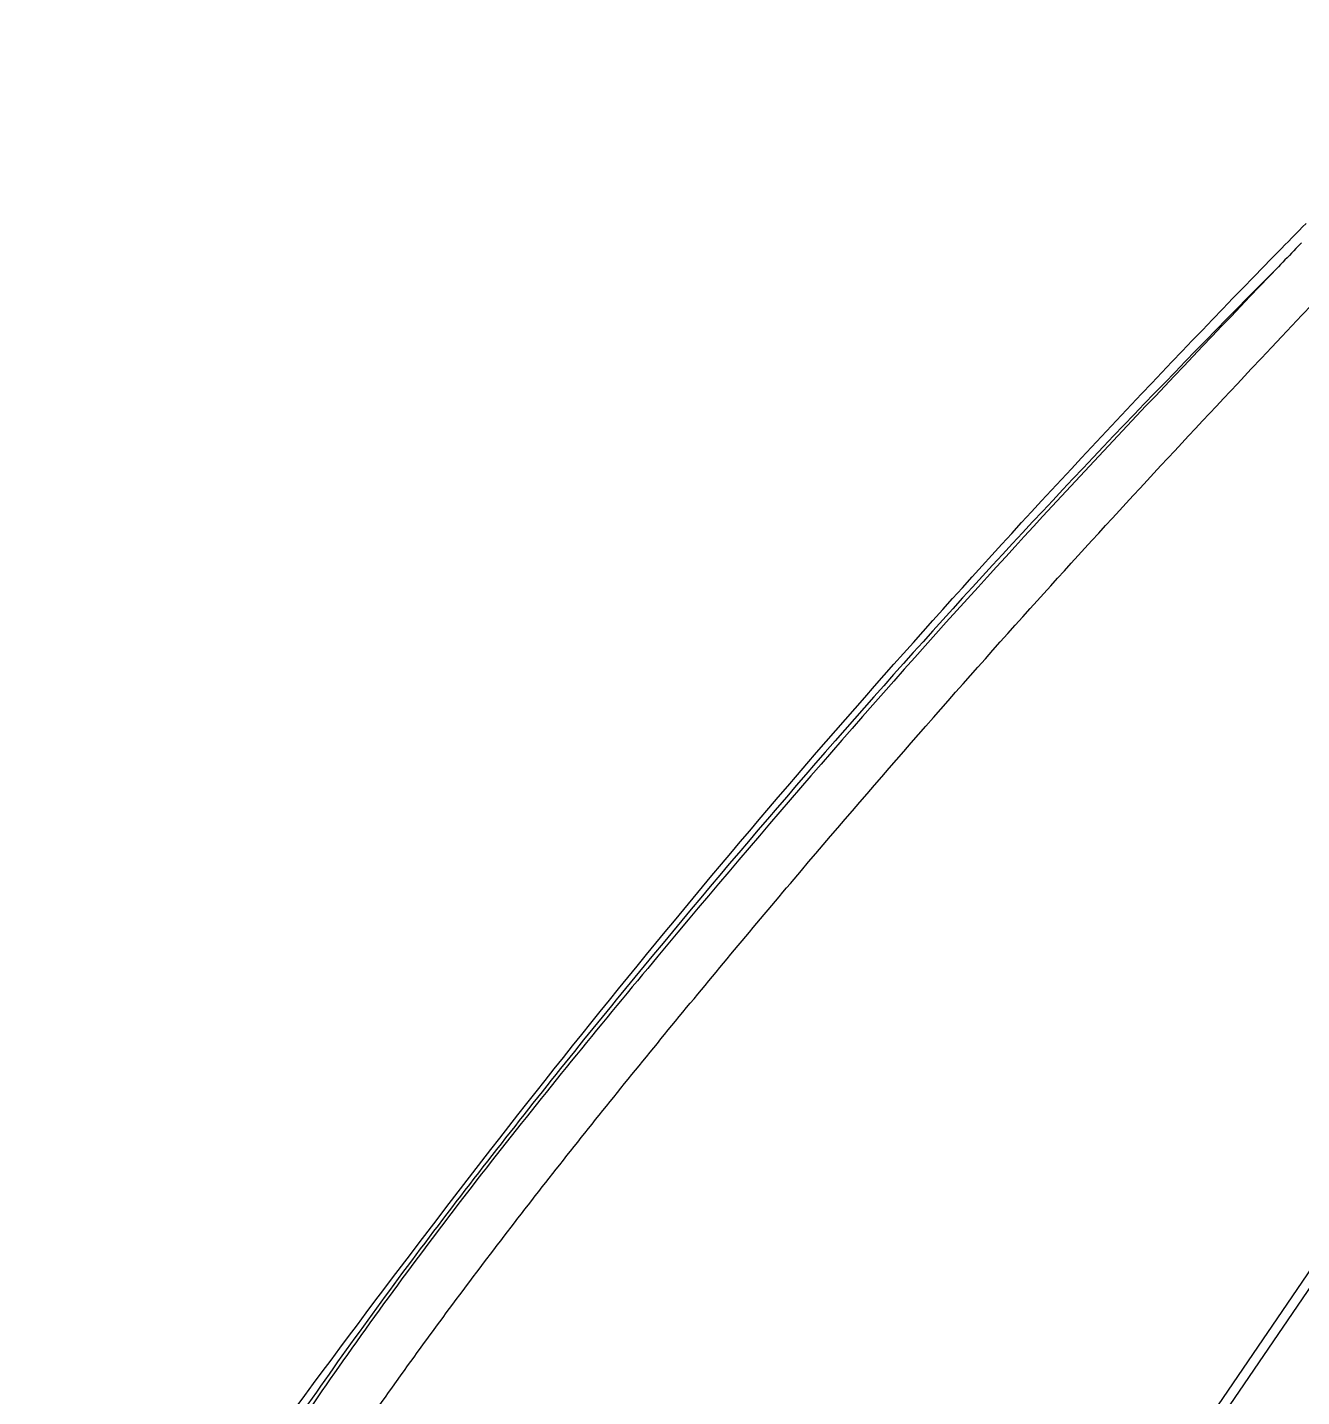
# Model space of a CAD drawing. Extents: x 0 to 1128, y 0 to 827.
# Drawn here: x 234.6 to 271.66, y 650.78 to 690.61 of the extents above; entities that cross this region are included whole.
import ezdxf

# ---------------------------------------------------------------- set-up
doc = ezdxf.new("R2010")
doc.units = 0
doc.header["$LTSCALE"] = 3
doc.header["$MEASUREMENT"] = 0
doc.layers.add('DEF_LAYER_ASSEM_MEMBER', color=7, linetype='CONTINUOUS')

msp = doc.modelspace()

# ---------------------------------------------------------------- linework, layer by layer
at = {"layer": 'DEF_LAYER_ASSEM_MEMBER', "color": 7, "linetype": 'Continuous'}
for p, q in [((270.77, 683.866), (270.972, 684.072)), ((270.559, 683.65), (270.77, 683.866))]:
    msp.add_line(p, q, dxfattribs=at)
at = {"layer": 'DEF_LAYER_ASSEM_MEMBER', "color": 9, "linetype": 'Continuous'}
for p, q in [((248.965, 620.278), (291.087, 682.09)), ((290.279, 681.41), (247.127, 618.102))]:
    msp.add_line(p, q, dxfattribs=at)
at = {"layer": 'DEF_LAYER_ASSEM_MEMBER', "color": 7, "linetype": 'Continuous'}
msp.add_arc((499.834, 460.177), 320.167, 135.4179, 135.62853, dxfattribs=at)
at = {"layer": 'DEF_LAYER_ASSEM_MEMBER', "color": 9, "linetype": 'Continuous'}
for points, start_tangent, end_tangent in [([(234.6, 635.096), (236.596, 638.049), (238.816, 641.437), (241.237, 645.197), (243.919, 649.202), (246.88, 653.339), (250.086, 657.524), (253.456, 661.704), (256.903, 665.835), (263.771, 673.706), (270.202, 680.679), (279.697, 690.614)], (0.544815, 0.838556), (0.694865, 0.71914)), ([(271.665, 684.35), (271.498, 684.177), (270.991, 683.649)], (-0.692891, -0.721042), (-0.694997, -0.719013)), ([(270.991, 683.649), (261.515, 673.696), (252.542, 663.311), (248.245, 657.966), (244.123, 652.483), (240.245, 646.817), (236.631, 640.972)], (-0.70516, -0.709048), (-0.509047, -0.860738))]:
    msp.add_spline(points, degree=3, dxfattribs=dict(at, start_tangent=start_tangent, end_tangent=end_tangent))
at = {"layer": 'DEF_LAYER_ASSEM_MEMBER', "color": 7, "linetype": 'Continuous'}
for points, start_tangent, end_tangent in [([(236.013, 641.404), (243.943, 652.527), (252.336, 663.305), (261.225, 673.676), (270.559, 683.65)], (0.561047, 0.827784), (0.698001, 0.716097)), ([(270.991, 683.649), (262.252, 674.327), (252.643, 663.237), (247.951, 657.436), (243.65, 651.637), (239.898, 646.031), (236.631, 640.972)], (-0.691503, -0.722374), (-0.549193, -0.835696))]:
    msp.add_spline(points, degree=3, dxfattribs=dict(at, start_tangent=start_tangent, end_tangent=end_tangent))

doc.saveas('drawing.dxf')
